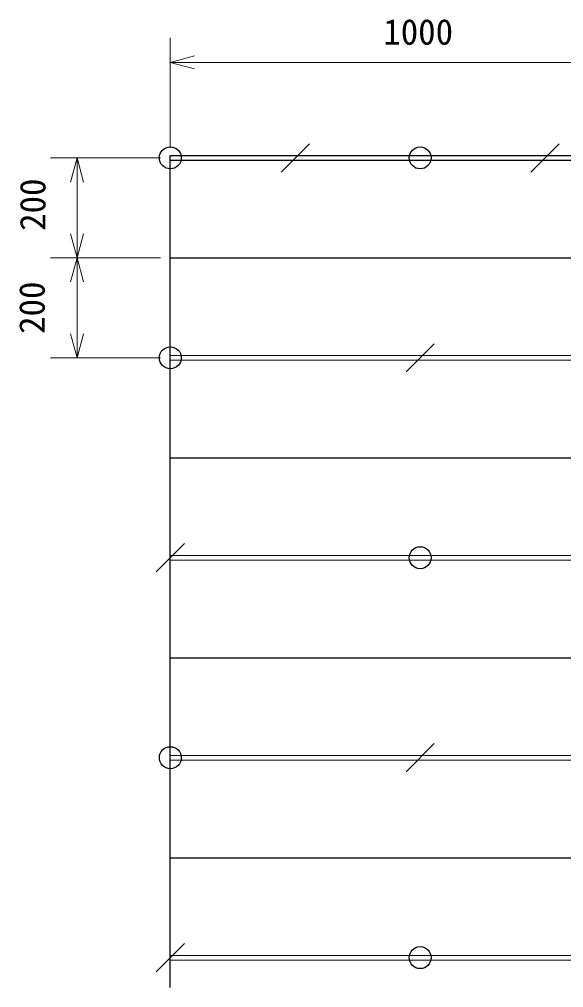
# Model space of a CAD drawing. Units: millimetres, scale not verified. Extents: x 200 to 8200, y 200 to 5838.
# Drawn here: x 4586 to 5675, y 1997 to 3934 of the extents above; entities that cross this region are included whole.
import ezdxf
from ezdxf.enums import TextEntityAlignment as Align

# ---------------------------------------------------------------- set-up
doc = ezdxf.new("R2010")
doc.units = ezdxf.units.MM
doc.header["$LTSCALE"] = 20
doc.layers.add('C-STR', color=7, linetype='Continuous', lineweight=25)
doc.layers.add('C-STR-DIM', color=1, linetype='Continuous', lineweight=13)
doc.styles.add('ＭＳ ゴシック', font='')
doc.styles.get('ＭＳ ゴシック').set_extended_font_data('MS Gothic')

msp = doc.modelspace()

# ---------------------------------------------------------------- linework, layer by layer
at = {"layer": 'C-STR'}
for p, q in [((5109.98, 3628.52), (5166.55, 3685.08)), ((5609.98, 3628.52), (5666.55, 3685.08)), ((4888.26, 1996.8), (4888.26, 3661.8)), ((4888.26, 3456.8), (6951.26, 3456.8)), ((5359.98, 3228.52), (5416.55, 3285.08)), ((4888.26, 3056.8), (6951.26, 3056.8)), ((4859.98, 2828.52), (4916.55, 2885.08)), ((4888.26, 2656.8), (6951.26, 2656.8)), ((5359.98, 2428.52), (5416.55, 2485.08)), ((4888.26, 2256.8), (6951.26, 2256.8)), ((4859.98, 2028.52), (4916.55, 2085.08))]:
    msp.add_line(p, q, dxfattribs=at)
at = {"layer": 'C-STR', "color": 3}
for p, q in [((4888.27, 3661.8), (6949.27, 3660.8)), ((6949.26, 3650.8), (4888.26, 3651.8)), ((4888.27, 3261.8), (6949.27, 3260.8)), ((6949.26, 3250.8), (4888.26, 3251.8)), ((6949.26, 2850.8), (4888.26, 2851.8)), ((4888.27, 2861.8), (6949.27, 2860.8)), ((4888.27, 2461.8), (6949.27, 2460.8)), ((6949.26, 2450.8), (4888.26, 2451.8)), ((4888.27, 2061.8), (6949.27, 2060.8)), ((6949.26, 2050.8), (4888.26, 2051.8))]:
    msp.add_line(p, q, dxfattribs=at)
at = {"layer": 'C-STR'}
for centre in [(4888.26, 3656.8), (5388.26, 3656.8), (4888.26, 3256.8), (5388.26, 2856.8), (4888.26, 2456.8), (5388.26, 2056.8)]:
    msp.add_circle(centre, 22, dxfattribs=at)
at = {"layer": 'C-STR-DIM'}
for p, q in [((4888.26, 3676.8), (4888.26, 3896.8)), ((4888.26, 3847.8), (4936.56, 3860.74)), ((4888.26, 3847.8), (4936.56, 3834.86)), ((4888.26, 3847.8), (5888.26, 3847.8)), ((4888.26, 3836.8), (4888.26, 3807.8)), ((4868.26, 3656.8), (4648.26, 3656.8)), ((4701.65, 3656.8), (4688.71, 3608.5)), ((4701.65, 3256.8), (4701.65, 3656.8)), ((4701.65, 3656.8), (4714.59, 3608.5)), ((4701.65, 3456.8), (4688.71, 3505.1)), ((4701.65, 3456.8), (4714.59, 3505.1)), ((4868.26, 3456.8), (4648.26, 3456.8)), ((4701.65, 3456.8), (4688.71, 3408.5)), ((4701.65, 3456.8), (4714.59, 3408.5)), ((4701.65, 3256.8), (4688.71, 3305.1)), ((4701.65, 3256.8), (4714.59, 3305.1)), ((4868.26, 3256.8), (4648.26, 3256.8))]:
    msp.add_line(p, q, dxfattribs=at)

# ---------------------------------------------------------------- texts
at = {"layer": 'C-STR-DIM', "color": 7, "style": 'ＭＳ ゴシック'}
msp.add_text('1000', height=51.32, dxfattribs=at).set_placement((5314.53, 3867.8), align=Align.BOTTOM_LEFT)
for p in [(4653.76, 3510.77), (4652.26, 3304.67)]:
    msp.add_text('200', height=51.32, rotation=90, dxfattribs=at).set_placement(p, align=Align.BOTTOM_LEFT)

doc.saveas('drawing.dxf')
